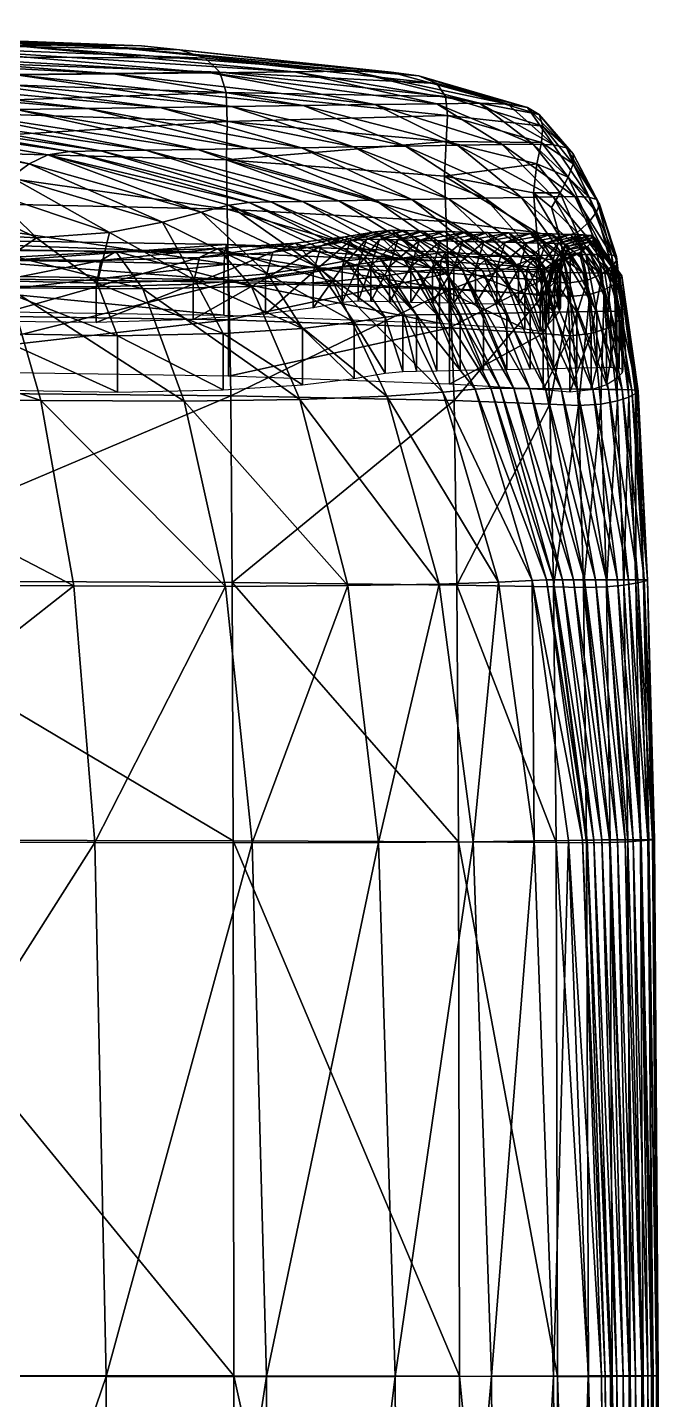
# Model space of a CAD drawing. Header units: centimetres. Extents: x -956 to 956, y -466 to 466.
# Drawn here: x 940.82 to 956, y 428.98 to 461.91 of the extents above; entities that cross this region are included whole.
import ezdxf

# ---------------------------------------------------------------- set-up
doc = ezdxf.new("R2010")
doc.units = ezdxf.units.CM
doc.layers.add('fabric', color=7, linetype='Continuous', true_color=0x3d8706)

msp = doc.modelspace()

# ---------------------------------------------------------------- meshes
at = {"layer": 'fabric', "color": 34, "true_color": 0xb1581a}
mesh = msp.add_polyface(dxfattribs=at)
corners = [(942.278, 459.967, -39.762), (935.897, 460.724, -39.696), (933.567, 460.699, -5.201), (925.374, 461.344, -39.603), (938.227, 460.749, -74.19), (936.803, 458.635, 114.461), (937.584, 457.938, 116.78), (939.556, 457.592, 116.233), (936.248, 459.147, 110.518), (939.939, 457.938, 114.79), (928.52, 459.8, 109.531), (929.735, 459.175, 114.128), (930.906, 458.34, 117.34), (935.852, 459.542, 103.645), (940.431, 458.316, 111.316), (935.812, 459.796, 93.439), (940.867, 458.636, 104.2), (927.239, 460.536, 93.013), (927.577, 460.255, 102.78), (935.206, 459.024, -359.113), (935.21, 459.99, -358.773), (945.619, 459.654, -358.71), (935.146, 460.714, -357.721), (945.591, 460.346, -357.676), (934.937, 461.232, -355.321), (945.443, 460.841, -355.293), (934.507, 461.578, -350.935), (945.098, 461.172, -350.921), (933.78, 461.785, -343.929), (944.481, 461.371, -343.923), (932.72, 461.886, -333.734), (943.561, 461.467, -333.734), (938.657, 456.988, 118.779), (931.716, 457.257, 119.936), (932.188, 456.014, 121.651), (939.571, 455.844, 120.159), (935.22, 455.945, -359.468), (935.201, 456.868, -358.841), (945.605, 456.704, -358.738), (935.186, 456.655, -358.238), (945.557, 456.492, -358.136), (939.888, 456.563, 120.234), (939.634, 456.351, 119.686), (932.217, 456.462, 121.25), (932.377, 456.674, 121.832), (940.372, 455.663, 121.009), (932.697, 455.764, 122.664), (939.55, 455.713, 119.503), (932.163, 455.824, 121.056), (935.181, 456.018, -358.036), (945.542, 455.854, -357.935), (927.838, 460.637, 79.369), (936.324, 459.888, 79.497), (937.347, 459.902, 59.02), (941.846, 458.936, 79.456), (931.236, 460.674, 29.293), (938.835, 459.921, 29.205), (940.556, 459.944, -5.278), (929.222, 460.652, 59.06), (942.306, 461.491, -319.79), (931.289, 461.911, -319.783), (929.197, 461.894, -287.805), (940.464, 461.475, -287.819), (926.15, 461.87, -223.525), (937.782, 461.451, -223.551), (940.557, 460.774, -108.684), (931.578, 461.398, -108.623), (928.476, 461.371, -74.113), (942.887, 460.799, -154.656), (934.68, 461.424, -154.61)]
mesh.append_faces([[corners[k] for k in face] for face in [(0, 1, 2), (3, 1, 4), (5, 6, 7), (8, 5, 9), (5, 8, 10), (6, 5, 11), (11, 12, 6), (13, 8, 14), (15, 13, 16), (13, 15, 17), (8, 13, 18), (19, 20, 21), (20, 22, 23), (22, 24, 25), (24, 26, 27), (26, 28, 29), (28, 30, 31), (7, 6, 32), (33, 32, 6), (6, 12, 33), (32, 33, 34), (34, 35, 32), (36, 37, 38), (37, 39, 40), (41, 42, 43), (43, 44, 41), (45, 41, 44), (44, 46, 45), (42, 47, 48), (48, 43, 42), (39, 49, 50), (51, 52, 53), (17, 15, 52), (54, 52, 15), (55, 56, 57), (57, 2, 55), (56, 55, 58), (58, 53, 56), (59, 60, 61), (61, 62, 59), (31, 30, 60), (63, 64, 62), (65, 66, 67), (67, 4, 65), (66, 65, 68), (68, 69, 66)]], dxfattribs={"vtx2": -1, "color": 34})
mesh = msp.add_polyface(dxfattribs=at)
corners = [(933.567, 460.699, -5.201), (940.556, 459.944, -5.278), (942.278, 459.967, -39.762), (935.897, 460.724, -39.696), (943.999, 459.99, -74.245), (938.227, 460.749, -74.19), (939.556, 457.592, 116.233), (939.939, 457.938, 114.79), (936.803, 458.635, 114.461), (940.431, 458.316, 111.316), (936.248, 459.147, 110.518), (940.867, 458.636, 104.2), (935.852, 459.542, 103.645), (941.316, 458.856, 93.545), (935.812, 459.796, 93.439), (945.619, 459.654, -358.71), (945.603, 458.733, -359.034), (935.206, 459.024, -359.113), (945.591, 460.346, -357.676), (935.21, 459.99, -358.773), (945.443, 460.841, -355.293), (935.146, 460.714, -357.721), (945.098, 461.172, -350.921), (934.937, 461.232, -355.321), (944.481, 461.371, -343.923), (934.507, 461.578, -350.935), (943.561, 461.467, -333.734), (933.78, 461.785, -343.929), (942.798, 456.988, 115.448), (941.042, 456.86, 117.127), (942.5, 455.771, 118.112), (944.068, 457.238, 111.873), (935.21, 457.782, -359.378), (945.619, 457.551, -359.286), (945.643, 456.23, -359.448), (935.216, 456.411, -359.548), (938.657, 456.988, 118.779), (939.571, 455.844, 120.159), (935.218, 455.055, -359.604), (945.557, 456.492, -358.136), (945.605, 456.704, -358.738), (935.201, 456.868, -358.841), (939.888, 456.563, 120.234), (940.372, 455.663, 121.009), (943.593, 455.635, 118.77), (942.945, 456.533, 118.084), (939.634, 456.351, 119.686), (942.589, 456.321, 117.595), (939.55, 455.713, 119.503), (942.471, 455.684, 117.432), (945.542, 455.854, -357.935), (935.186, 456.655, -358.238), (945.542, 455.005, -357.935), (935.181, 456.018, -358.036), (945.721, 460.012, -108.728), (940.557, 460.774, -108.684), (936.324, 459.888, 79.497), (941.846, 458.936, 79.456), (942.587, 458.947, 58.98), (937.347, 459.902, 59.02), (944.911, 458.984, -5.309), (938.835, 459.921, 29.205), (943.664, 458.964, 29.17), (931.289, 461.911, -319.783), (942.306, 461.491, -319.79), (945.218, 460.824, -223.581), (937.782, 461.451, -223.551), (934.68, 461.424, -154.61), (942.887, 460.799, -154.656), (947.232, 460.846, -287.836), (940.464, 461.475, -287.819)]
mesh.append_faces([[corners[k] for k in face] for face in [(0, 1, 2), (3, 2, 4), (4, 5, 3), (6, 7, 8), (7, 9, 10), (9, 11, 12), (11, 13, 14), (15, 16, 17), (18, 15, 19), (20, 18, 21), (22, 20, 23), (24, 22, 25), (26, 24, 27), (28, 29, 30), (9, 7, 28), (29, 28, 7), (7, 6, 29), (11, 9, 31), (32, 33, 34), (34, 35, 32), (33, 32, 17), (17, 16, 33), (36, 29, 6), (29, 36, 37), (37, 30, 29), (38, 35, 34), (39, 40, 41), (42, 43, 44), (44, 45, 42), (46, 42, 45), (45, 47, 46), (48, 46, 47), (47, 49, 48), (50, 39, 51), (52, 50, 53), (54, 55, 5), (56, 57, 58), (58, 59, 56), (14, 13, 57), (60, 1, 61), (62, 61, 59), (59, 58, 62), (63, 64, 26), (65, 66, 67), (67, 68, 65), (69, 70, 66)]], dxfattribs={"vtx2": -1, "color": 34})
mesh = msp.add_polyface(dxfattribs=at)
corners = [(946.158, 459.004, -39.788), (942.278, 459.967, -39.762), (940.556, 459.944, -5.278), (944.911, 458.984, -5.309), (947.404, 459.024, -74.267), (943.999, 459.99, -74.245), (944.481, 461.371, -343.923), (943.561, 461.467, -333.734), (949.552, 460.839, -333.734), (942.5, 455.771, 118.112), (944.839, 455.844, 116.066), (942.798, 456.988, 115.448), (944.068, 457.238, 111.873), (946.59, 455.999, 112.2), (940.431, 458.316, 111.316), (944.991, 457.474, 104.532), (947.751, 456.17, 104.696), (945.655, 457.649, 93.661), (941.316, 458.856, 93.545), (940.867, 458.636, 104.2), (945.605, 456.704, -358.738), (945.662, 455.797, -359.363), (935.22, 455.945, -359.468), (944.951, 456.39, 115.576), (945.406, 456.602, 115.973), (947.248, 456.732, 112.085), (946.714, 456.52, 111.796), (942.589, 456.321, 117.595), (942.945, 456.533, 118.084), (946.199, 455.697, 116.527), (943.593, 455.635, 118.77), (944.8, 455.752, 115.444), (942.471, 455.684, 117.432), (946.537, 455.882, 111.7), (949.163, 460.058, -223.602), (945.218, 460.824, -223.581), (942.887, 460.799, -154.656), (947.442, 460.035, -154.688), (938.227, 460.749, -74.19), (945.721, 460.012, -108.728), (948.651, 459.043, -108.746), (940.557, 460.774, -108.684), (938.835, 459.921, 29.205), (943.664, 458.964, 29.17), (948.616, 460.861, -319.797), (942.306, 461.491, -319.79), (940.464, 461.475, -287.819), (947.232, 460.846, -287.836), (937.782, 461.451, -223.551), (941.846, 458.936, 79.456), (946.145, 457.712, 79.497), (946.666, 457.722, 59.02), (942.587, 458.947, 58.98), (947.424, 457.735, 29.205), (948.301, 457.751, -5.278)]
mesh.append_faces([[corners[k] for k in face] for face in [(0, 1, 2), (2, 3, 0), (1, 0, 4), (4, 5, 1), (6, 7, 8), (9, 10, 11), (12, 11, 10), (10, 13, 12), (11, 12, 14), (15, 12, 13), (13, 16, 15), (17, 15, 16), (15, 17, 18), (18, 19, 15), (12, 15, 19), (20, 21, 22), (23, 24, 25), (25, 26, 23), (24, 23, 27), (27, 28, 24), (29, 24, 28), (28, 30, 29), (23, 31, 32), (32, 27, 23), (31, 23, 26), (26, 33, 31), (34, 35, 36), (36, 37, 34), (38, 5, 39), (40, 39, 5), (41, 39, 37), (37, 36, 41), (42, 43, 3), (44, 45, 46), (46, 47, 44), (8, 7, 45), (48, 35, 47), (49, 50, 51), (51, 52, 49), (50, 49, 18), (18, 17, 50), (43, 53, 54), (54, 3, 43), (53, 43, 52), (52, 51, 53)]], dxfattribs={"vtx2": -1, "color": 34})
mesh = msp.add_polyface(dxfattribs=at)
corners = [(945.619, 459.654, -358.71), (945.591, 460.346, -357.676), (950.91, 459.8, -357.621), (945.603, 458.733, -359.034), (950.875, 459.175, -358.629), (945.443, 460.841, -355.293), (945.098, 461.172, -350.921), (950.651, 460.564, -350.905), (950.857, 460.255, -355.26), (949.552, 460.839, -333.734), (950.223, 460.749, -343.917), (944.481, 461.371, -343.923), (947.751, 456.17, 104.696), (948.474, 456.307, 93.75), (945.655, 457.649, 93.661), (950.934, 456.014, -359.301), (945.643, 456.23, -359.448), (945.619, 457.551, -359.286), (950.875, 457.257, -359.155), (948.67, 454.836, 104.751), (946.59, 455.999, 112.2), (949.413, 454.96, 93.78), (945.651, 454.891, -359.502), (945.605, 456.704, -358.738), (945.557, 456.492, -358.136), (950.75, 456.302, -357.998), (945.662, 455.797, -359.363), (950.852, 456.514, -358.593), (947.872, 456.672, 104.424), (948.449, 456.884, 104.606), (949.169, 457.005, 93.697), (948.573, 456.793, 93.595), (946.714, 456.52, 111.796), (947.248, 456.732, 112.085), (949.42, 455.952, 104.858), (948.153, 455.815, 112.487), (945.406, 456.602, 115.973), (946.199, 455.697, 116.527), (946.537, 455.032, 111.7), (946.537, 455.882, 111.7), (947.68, 456.034, 104.363), (948.375, 456.155, 93.561), (947.68, 455.184, 104.363), (948.375, 455.306, 93.561), (945.542, 455.854, -357.935), (950.716, 455.664, -357.799), (945.218, 460.824, -223.581), (949.163, 460.058, -223.602), (950.652, 460.077, -287.847), (947.232, 460.846, -287.836), (943.999, 459.99, -74.245), (947.404, 459.024, -74.267), (948.651, 459.043, -108.746), (945.721, 460.012, -108.728), (949.898, 459.063, -154.701), (947.442, 460.035, -154.688), (942.306, 461.491, -319.79), (948.616, 460.861, -319.797), (946.145, 457.712, 79.497), (948.91, 456.356, 79.56), (949.29, 456.363, 59.078), (946.666, 457.722, 59.02), (949.842, 456.374, 29.258), (947.424, 457.735, 29.205), (946.158, 459.004, -39.788), (949.178, 457.766, -39.762), (950.055, 457.782, -74.245), (944.911, 458.984, -5.309), (948.301, 457.751, -5.278), (948.764, 456.192, 79.423)]
mesh.append_faces([[corners[k] for k in face] for face in [(0, 1, 2), (3, 0, 4), (5, 6, 7), (1, 5, 8), (9, 10, 11), (6, 11, 10), (12, 13, 14), (15, 16, 17), (18, 17, 3), (19, 12, 20), (21, 13, 12), (22, 16, 15), (23, 24, 25), (26, 23, 27), (28, 29, 30), (30, 31, 28), (29, 28, 32), (32, 33, 29), (34, 29, 33), (33, 35, 34), (36, 37, 35), (35, 33, 36), (38, 39, 40), (28, 40, 39), (39, 32, 28), (40, 28, 31), (31, 41, 40), (42, 40, 41), (41, 43, 42), (24, 44, 45), (46, 47, 48), (48, 49, 46), (50, 51, 52), (53, 52, 54), (54, 55, 53), (56, 57, 9), (58, 59, 60), (60, 61, 58), (59, 58, 14), (14, 13, 59), (62, 63, 61), (64, 65, 66), (66, 51, 64), (65, 64, 67), (67, 68, 65), (43, 41, 69)]], dxfattribs={"vtx2": -1, "color": 34})
mesh = msp.add_polyface(dxfattribs=at)
corners = [(950.91, 459.8, -357.621), (950.875, 459.175, -358.629), (945.619, 459.654, -358.71), (950.837, 458.34, -358.926), (945.603, 458.733, -359.034), (950.651, 460.564, -350.905), (950.857, 460.255, -355.26), (945.443, 460.841, -355.293), (945.591, 460.346, -357.676), (950.223, 460.749, -343.917), (952.83, 459.989, -343.912), (949.552, 460.839, -333.734), (952.358, 460.071, -333.734), (945.098, 461.172, -350.921), (948.651, 459.043, -108.746), (950.932, 457.798, -108.728), (951.809, 457.813, -154.688), (949.898, 459.063, -154.701), (947.404, 459.024, -74.267), (950.055, 457.782, -74.245), (952.399, 456.423, -108.702), (951.76, 456.411, -74.212), (945.619, 457.551, -359.286), (950.875, 457.257, -359.155), (950.934, 456.014, -359.301), (951.674, 460.091, -319.802), (948.616, 460.861, -319.797), (947.232, 460.846, -287.836), (950.652, 460.077, -287.847), (951.145, 459.083, -223.611), (949.163, 460.058, -223.602), (947.442, 460.035, -154.688), (952.222, 459.1, -287.852), (947.424, 457.735, 29.205), (949.842, 456.374, 29.258), (950.481, 456.386, -5.232), (948.301, 457.751, -5.278), (946.666, 457.722, 59.02), (949.29, 456.363, 59.078), (949.178, 457.766, -39.762), (951.121, 456.398, -39.722), (952.686, 457.829, -223.602), (950.85, 456.09, 59.134), (949.873, 457.035, 59.04), (949.567, 457.042, 79.52), (948.965, 456.83, 79.447), (949.271, 456.823, 58.972), (948.573, 456.793, 93.595), (949.169, 457.005, 93.697), (950.564, 456.096, 79.62), (949.717, 456.813, 29.16), (950.319, 457.025, 29.223), (950.835, 457.013, -5.264), (950.232, 456.801, -5.319), (950.748, 456.789, -39.798), (951.351, 457.001, -39.75), (951.866, 456.99, -74.237), (951.264, 456.777, -74.277)]
mesh.append_faces([[corners[k] for k in face] for face in [(0, 1, 2), (1, 3, 4), (5, 6, 7), (6, 0, 8), (5, 9, 10), (9, 11, 12), (9, 5, 13), (14, 15, 16), (16, 17, 14), (15, 14, 18), (18, 19, 15), (20, 15, 19), (19, 21, 20), (22, 23, 24), (4, 3, 23), (25, 26, 27), (27, 28, 25), (26, 25, 12), (12, 11, 26), (29, 30, 31), (31, 17, 29), (30, 29, 32), (32, 28, 30), (33, 34, 35), (35, 36, 33), (37, 38, 34), (39, 40, 21), (21, 19, 39), (40, 39, 36), (36, 35, 40), (41, 29, 17), (17, 16, 41), (42, 43, 44), (45, 44, 43), (43, 46, 45), (44, 45, 47), (47, 48, 44), (49, 44, 48), (50, 51, 52), (52, 53, 50), (51, 50, 46), (46, 43, 51), (54, 55, 56), (56, 57, 54), (55, 54, 53), (53, 52, 55)]], dxfattribs={"vtx2": -1, "color": 34})
mesh = msp.add_polyface(dxfattribs=at)
corners = [(953.049, 458.635, -358.556), (952.974, 457.938, -358.816), (950.837, 458.34, -358.926), (950.875, 459.175, -358.629), (953.161, 459.147, -357.579), (950.91, 459.8, -357.621), (953.806, 458.316, -357.56), (953.608, 457.938, -358.521), (953.405, 457.592, -358.721), (953.198, 459.542, -355.237), (950.857, 460.255, -355.26), (953.105, 459.822, -350.893), (950.651, 460.564, -350.905), (953.92, 458.878, -350.889), (953.922, 458.636, -355.227), (952.83, 459.989, -343.912), (952.358, 460.071, -333.734), (953.449, 459.094, -333.734), (953.766, 459.023, -343.91), (950.223, 460.749, -343.917), (954.494, 457.782, -343.912), (954.555, 457.667, -350.893), (954.298, 457.838, -333.734), (954.017, 456.988, -358.556), (954.303, 457.238, -357.579), (954.487, 457.474, -355.237), (953.049, 456.988, -359.007), (950.875, 457.257, -359.155), (953.608, 456.86, -358.816), (952.963, 459.111, -319.804), (951.674, 460.091, -319.802), (950.652, 460.077, -287.847), (952.222, 459.1, -287.852), (953.965, 457.852, -319.802), (953.444, 457.843, -287.847), (951.145, 459.083, -223.611), (952.686, 457.829, -223.602)]
mesh.append_faces([[corners[k] for k in face] for face in [(0, 1, 2), (2, 3, 0), (4, 0, 3), (3, 5, 4), (0, 4, 6), (6, 7, 0), (1, 0, 7), (7, 8, 1), (9, 4, 5), (5, 10, 9), (11, 9, 10), (10, 12, 11), (9, 11, 13), (13, 14, 9), (4, 9, 14), (14, 6, 4), (15, 16, 17), (17, 18, 15), (11, 15, 18), (18, 13, 11), (15, 11, 12), (16, 15, 19), (20, 21, 13), (13, 18, 20), (22, 20, 18), (18, 17, 22), (8, 7, 23), (24, 23, 7), (7, 6, 24), (25, 24, 6), (6, 14, 25), (21, 25, 14), (14, 13, 21), (26, 27, 2), (2, 1, 26), (1, 8, 28), (29, 30, 31), (31, 32, 29), (30, 29, 17), (17, 16, 30), (33, 29, 32), (32, 34, 33), (29, 33, 22), (22, 17, 29), (35, 36, 34), (34, 32, 35)]], dxfattribs={"vtx2": -1, "color": 34})
mesh = msp.add_polyface(dxfattribs=at)
corners = [(950.932, 457.798, -108.728), (952.399, 456.423, -108.702), (953.038, 456.435, -154.669), (951.809, 457.813, -154.688), (954.494, 457.782, -343.912), (954.298, 457.838, -333.734), (954.844, 456.454, -333.734), (954.962, 456.411, -343.915), (954.555, 457.667, -350.893), (954.963, 456.32, -350.9), (954.017, 456.988, -358.556), (953.608, 456.86, -358.816), (953.405, 457.592, -358.721), (954.303, 457.238, -357.579), (954.62, 455.999, -357.606), (954.487, 457.474, -355.237), (954.85, 456.17, -355.251), (950.875, 457.257, -359.155), (953.049, 456.988, -359.007), (953.162, 455.844, -359.124), (952.974, 457.938, -358.816), (953.794, 456.579, -350.788), (954.396, 456.791, -350.839), (954.267, 456.654, -355.047), (953.82, 456.663, -343.903), (954.424, 456.875, -343.91), (953.745, 456.706, -333.742), (954.349, 456.919, -333.739), (955.092, 455.951, -343.917), (953.675, 456.032, -154.652), (952.898, 456.966, -154.686), (952.382, 456.978, -108.723), (951.779, 456.765, -108.757), (952.295, 456.754, -154.713), (951.264, 456.777, -74.277), (951.866, 456.99, -74.237), (953.193, 456.042, -108.678), (954.61, 456.465, -319.799), (953.965, 457.852, -319.802), (953.444, 457.843, -287.847), (954.23, 456.458, -287.84), (953.677, 456.447, -223.589), (952.686, 457.829, -223.602), (952.711, 456.052, -74.182), (951.351, 457.001, -39.75), (954.166, 456.937, -319.808), (953.562, 456.725, -319.816), (953.256, 456.732, -287.864), (953.86, 456.944, -287.851), (954.859, 456.007, -319.798), (955.027, 455.991, -333.735), (953.414, 456.954, -223.603), (952.81, 456.742, -223.622), (954.156, 456.022, -223.579), (954.573, 456.013, -287.835)]
mesh.append_faces([[corners[k] for k in face] for face in [(0, 1, 2), (2, 3, 0), (4, 5, 6), (6, 7, 4), (8, 4, 7), (7, 9, 8), (10, 11, 12), (10, 13, 14), (15, 8, 9), (9, 16, 15), (13, 15, 16), (17, 18, 19), (11, 18, 20), (21, 22, 23), (24, 25, 22), (22, 21, 24), (25, 24, 26), (26, 27, 25), (28, 25, 27), (29, 30, 31), (32, 31, 30), (30, 33, 32), (31, 32, 34), (34, 35, 31), (36, 31, 35), (37, 38, 39), (39, 40, 37), (38, 37, 6), (6, 5, 38), (41, 42, 3), (3, 2, 41), (42, 41, 40), (40, 39, 42), (43, 35, 44), (45, 46, 47), (47, 48, 45), (49, 45, 48), (50, 27, 45), (46, 45, 27), (27, 26, 46), (51, 52, 33), (33, 30, 51), (53, 51, 30), (54, 48, 51), (52, 51, 48), (48, 47, 52)]], dxfattribs={"vtx2": -1, "color": 34})
mesh = msp.add_polyface(dxfattribs=at)
corners = [(951.768, 455.043, -39.709), (951.121, 456.398, -39.722), (950.481, 456.386, -5.232), (950.75, 456.302, -357.998), (950.852, 456.514, -358.593), (945.605, 456.704, -358.738), (950.973, 455.624, -359.209), (945.662, 455.797, -359.363), (952.825, 456.166, -357.855), (948.449, 456.884, 104.606), (949.42, 455.952, 104.858), (950.168, 456.062, 93.837), (949.169, 457.005, 93.697), (950.547, 456.152, -39.814), (950.547, 455.302, -39.814), (950.031, 455.313, -5.337), (950.031, 456.163, -5.337), (950.748, 456.789, -39.798), (950.232, 456.801, -5.319), (951.264, 456.777, -74.277), (951.063, 456.14, -74.291), (951.063, 455.29, -74.291), (950.716, 455.664, -357.799), (952.764, 455.529, -357.663), (945.557, 456.492, -358.136), (950.164, 455.012, 59.098), (949.29, 456.363, 59.078), (948.91, 456.356, 79.56), (949.832, 455.005, 79.581), (948.474, 456.307, 93.75), (951.208, 455.032, -5.217), (949.842, 456.374, 29.258), (950.648, 455.021, 29.276), (949.567, 457.042, 79.52), (950.564, 456.096, 79.62), (950.85, 456.09, 59.134), (950.319, 457.025, 29.223), (951.267, 456.081, 29.308), (951.748, 456.072, -5.189), (950.835, 457.013, -5.264), (949.873, 457.035, 59.04), (952.23, 456.062, -39.685), (951.351, 457.001, -39.75), (951.578, 456.128, -108.768), (951.578, 455.278, -108.767), (951.779, 456.765, -108.757), (948.764, 456.192, 79.423), (948.965, 456.83, 79.447), (949.271, 456.823, 58.972), (949.07, 456.185, 58.949), (948.764, 455.342, 79.423), (949.07, 455.335, 58.949), (948.375, 455.306, 93.561), (948.375, 456.155, 93.561), (948.573, 456.793, 93.595), (949.516, 456.175, 29.14), (949.717, 456.813, 29.16), (949.516, 455.325, 29.14)]
mesh.append_faces([[corners[k] for k in face] for face in [(0, 1, 2), (3, 4, 5), (4, 6, 7), (4, 3, 8), (9, 10, 11), (11, 12, 9), (13, 14, 15), (15, 16, 13), (17, 13, 16), (16, 18, 17), (13, 17, 19), (19, 20, 13), (14, 13, 20), (20, 21, 14), (3, 22, 23), (22, 3, 24), (25, 26, 27), (28, 27, 29), (30, 2, 31), (32, 31, 26), (33, 34, 35), (12, 11, 34), (36, 37, 38), (38, 39, 36), (37, 36, 40), (40, 35, 37), (41, 42, 39), (43, 44, 21), (21, 20, 43), (45, 43, 20), (20, 19, 45), (46, 47, 48), (48, 49, 46), (50, 46, 49), (49, 51, 50), (46, 50, 52), (47, 46, 53), (53, 54, 47), (55, 56, 18), (18, 16, 55), (57, 55, 16), (16, 15, 57), (55, 57, 51), (51, 49, 55), (56, 55, 49), (49, 48, 56)]], dxfattribs={"vtx2": -1, "color": 34})
mesh = msp.add_polyface(dxfattribs=at)
corners = [(953.049, 456.988, -359.007), (953.608, 456.86, -358.816), (953.787, 455.771, -358.9), (953.162, 455.844, -359.124), (950.934, 456.014, -359.301), (950.875, 457.257, -359.155), (952.328, 455.055, -74.201), (951.76, 456.411, -74.212), (951.121, 456.398, -39.722), (953.007, 456.379, -358.431), (953.217, 455.502, -359.025), (950.973, 455.624, -359.209), (950.852, 456.514, -358.593), (952.825, 456.166, -357.855), (953.232, 456.112, -357.731), (953.523, 456.325, -358.257), (953.849, 455.453, -358.799), (953.422, 456.168, -357.647), (952.382, 456.978, -108.723), (953.193, 456.042, -108.678), (953.675, 456.032, -154.652), (951.866, 456.99, -74.237), (952.711, 456.052, -74.182), (953.594, 455.091, -350.77), (953.594, 455.941, -350.77), (953.475, 455.804, -354.828), (953.526, 456.291, -356.924), (953.343, 455.653, -356.823), (953.279, 455.53, -357.504), (953.135, 455.475, -357.555), (952.764, 455.529, -357.663), (950.75, 456.302, -357.998), (953.038, 456.435, -154.669), (953.448, 455.077, -154.662), (954.008, 455.088, -223.585), (952.888, 455.066, -108.693), (952.399, 456.423, -108.702), (951.351, 457.001, -39.75), (952.23, 456.062, -39.685), (950.835, 457.013, -5.264), (951.748, 456.072, -5.189), (953.055, 455.244, -287.868), (953.055, 456.094, -287.868), (953.361, 456.087, -319.819), (953.562, 456.725, -319.816), (953.256, 456.732, -287.864), (953.745, 456.706, -333.742), (953.544, 456.069, -333.743), (953.361, 455.237, -319.819), (952.609, 456.104, -223.629), (952.609, 455.254, -223.628), (952.094, 455.266, -154.721), (952.094, 456.116, -154.721), (952.81, 456.742, -223.622), (952.295, 456.754, -154.713), (951.578, 456.128, -108.768), (951.779, 456.765, -108.757), (951.578, 455.278, -108.767)]
mesh.append_faces([[corners[k] for k in face] for face in [(0, 1, 2), (2, 3, 0), (3, 4, 5), (6, 7, 8), (9, 10, 11), (11, 12, 9), (13, 9, 12), (9, 13, 14), (14, 15, 9), (10, 9, 15), (15, 16, 10), (15, 14, 17), (18, 19, 20), (21, 22, 19), (23, 24, 25), (26, 27, 25), (17, 28, 27), (27, 26, 17), (28, 17, 14), (14, 29, 28), (13, 30, 29), (29, 14, 13), (30, 13, 31), (32, 33, 34), (35, 36, 7), (33, 32, 36), (37, 38, 22), (39, 40, 38), (41, 42, 43), (44, 43, 42), (42, 45, 44), (43, 44, 46), (46, 47, 43), (48, 43, 47), (49, 50, 51), (51, 52, 49), (53, 49, 52), (52, 54, 53), (49, 53, 45), (45, 42, 49), (50, 49, 42), (55, 56, 54), (54, 52, 55), (57, 55, 52), (52, 51, 57)]], dxfattribs={"vtx2": -1, "color": 34})
mesh = msp.add_polyface(dxfattribs=at)
corners = [(954.62, 455.999, -357.606), (954.269, 455.844, -358.608), (954.017, 456.988, -358.556), (953.608, 456.86, -358.816), (953.787, 455.771, -358.9), (954.85, 456.17, -355.251), (954.303, 457.238, -357.579), (955.118, 455.055, -343.916), (954.962, 456.411, -343.915), (954.844, 456.454, -333.734), (955.026, 455.094, -333.734), (955.099, 454.973, -350.903), (954.963, 456.32, -350.9), (954.971, 454.836, -355.255), (954.725, 454.687, -357.616), (953.853, 456.38, -358.077), (954.324, 455.503, -358.519), (953.849, 455.453, -358.799), (953.523, 456.325, -358.257), (953.422, 456.168, -357.647), (953.526, 456.291, -356.924), (954.075, 456.503, -357.228), (954.668, 455.614, -357.541), (954.267, 456.654, -355.047), (954.912, 455.751, -355.217), (953.673, 456.441, -354.883), (953.794, 456.579, -350.788), (954.396, 456.791, -350.839), (955.053, 455.875, -350.894), (954.424, 456.875, -343.91), (955.092, 455.951, -343.917), (954.349, 456.919, -333.739), (955.027, 455.991, -333.735), (953.544, 455.219, -333.742), (953.544, 456.069, -333.743), (953.619, 456.025, -343.901), (953.82, 456.663, -343.903), (953.745, 456.706, -333.742), (953.594, 455.941, -350.77), (953.619, 455.175, -343.901), (953.475, 455.804, -354.828), (954.825, 455.104, -319.798), (954.61, 456.465, -319.799), (954.23, 456.458, -287.84), (954.492, 455.097, -287.838), (954.008, 455.088, -223.585), (953.677, 456.447, -223.589), (953.038, 456.435, -154.669), (953.86, 456.944, -287.851), (954.573, 456.013, -287.835), (954.859, 456.007, -319.798), (954.166, 456.937, -319.808), (952.898, 456.966, -154.686), (953.675, 456.032, -154.652), (954.156, 456.022, -223.579), (953.414, 456.954, -223.603)]
mesh.append_faces([[corners[k] for k in face] for face in [(0, 1, 2), (3, 2, 1), (1, 4, 3), (5, 0, 6), (7, 8, 9), (9, 10, 7), (11, 12, 8), (13, 5, 12), (14, 0, 5), (15, 16, 17), (17, 18, 15), (19, 15, 18), (15, 19, 20), (20, 21, 15), (16, 15, 21), (21, 22, 16), (23, 24, 22), (22, 21, 23), (25, 23, 21), (21, 20, 25), (23, 25, 26), (24, 23, 27), (27, 28, 24), (29, 30, 28), (28, 27, 29), (31, 32, 30), (33, 34, 35), (36, 35, 34), (34, 37, 36), (35, 36, 26), (26, 38, 35), (39, 35, 38), (25, 40, 38), (38, 26, 25), (40, 25, 20), (41, 42, 43), (43, 44, 41), (42, 41, 10), (10, 9, 42), (45, 46, 47), (46, 45, 44), (44, 43, 46), (48, 49, 50), (51, 50, 32), (52, 53, 54), (55, 54, 49)]], dxfattribs={"vtx2": -1, "color": 34})
mesh = msp.add_polyface(dxfattribs=at)
corners = [(917.58, 442.422, -359.907), (935.246, 442.415, -359.869), (935.249, 429.555, -359.898), (917.58, 429.557, -359.936), (894.046, 442.422, -359.907), (894.046, 448.657, -359.855), (917.58, 448.657, -359.855), (935.241, 448.64, -359.818), (898.875, 429.555, 126.028), (917.558, 429.55, 125.978), (917.461, 442.395, 125.658), (934.123, 442.371, 125.005), (934.313, 429.544, 125.303), (933.773, 448.549, 124.457), (917.282, 448.607, 125.07), (898.851, 442.415, 125.694), (941.935, 448.51, 122.645), (942.441, 442.354, 123.143), (935.216, 456.411, -359.548), (935.218, 455.055, -359.604), (917.58, 455.109, -359.639), (917.58, 453.761, -359.639), (935.218, 453.706, -359.604), (894.046, 453.761, -359.639), (916.552, 453.543, 122.673), (916.552, 454.891, 122.673), (898.624, 455.055, 122.578), (932.345, 453.352, 122.223), (932.345, 454.7, 122.223), (916.487, 456.23, 122.037), (939.875, 454.564, 120.619), (939.571, 455.844, 120.159), (932.188, 456.014, 121.651), (939.875, 453.216, 120.619), (917.58, 453.21, -359.774), (917.579, 455.994, -359.502), (935.22, 455.945, -359.468), (935.232, 453.176, -359.738), (941.15, 452.962, 121.874), (940.372, 455.663, 121.009), (932.697, 455.764, 122.664), (933.23, 453.035, 123.608), (917.005, 453.146, 124.157), (916.73, 455.923, 123.153), (898.662, 456.063, 123.082), (898.737, 453.243, 124.125), (917.572, 456.072, -358.07), (917.572, 455.222, -358.07), (935.181, 455.168, -358.036), (916.437, 455.998, 121.491), (916.437, 455.148, 121.491), (898.542, 455.302, 121.397), (932.163, 455.824, 121.056), (932.163, 454.974, 121.056), (939.55, 455.713, 119.503), (939.55, 454.864, 119.503)]
mesh.append_faces([[corners[k] for k in face] for face in [(0, 1, 2), (2, 3, 0), (4, 0, 3), (5, 6, 0), (1, 0, 6), (6, 7, 1), (8, 9, 10), (11, 10, 9), (9, 12, 11), (10, 11, 13), (13, 14, 10), (15, 10, 14), (16, 13, 11), (17, 11, 12), (18, 19, 20), (21, 20, 19), (19, 22, 21), (20, 21, 23), (24, 25, 26), (25, 24, 27), (27, 28, 25), (29, 25, 28), (30, 31, 32), (32, 28, 30), (33, 30, 28), (28, 27, 33), (34, 6, 5), (34, 35, 36), (36, 37, 34), (6, 34, 37), (37, 7, 6), (38, 39, 40), (40, 41, 38), (41, 13, 16), (42, 14, 13), (13, 41, 42), (43, 42, 41), (41, 40, 43), (42, 43, 44), (14, 42, 45), (46, 47, 48), (49, 50, 51), (52, 53, 50), (54, 55, 53), (53, 52, 54)]], dxfattribs={"vtx2": -1, "color": 34})
mesh = msp.add_polyface(dxfattribs=at)
corners = [(950.481, 456.386, -5.232), (951.208, 455.032, -5.217), (951.768, 455.043, -39.709), (951.768, 453.695, -39.709), (951.208, 453.684, -5.217), (952.328, 453.706, -74.201), (952.328, 455.055, -74.201), (951.121, 456.398, -39.722), (946.59, 455.999, 112.2), (947.43, 454.687, 112.31), (948.67, 454.836, 104.751), (948.67, 453.488, 104.751), (949.413, 453.612, 93.78), (949.413, 454.96, 93.78), (947.751, 456.17, 104.696), (950.953, 453.352, -359.349), (950.953, 454.7, -359.349), (953.2, 454.564, -359.163), (953.162, 455.844, -359.124), (950.934, 456.014, -359.301), (945.651, 454.891, -359.502), (945.651, 453.543, -359.502), (945.708, 453.074, -359.631), (945.662, 455.797, -359.363), (950.973, 455.624, -359.209), (951.064, 452.955, -359.469), (953.217, 455.502, -359.025), (951.574, 453.233, 93.986), (950.168, 456.062, 93.837), (949.42, 455.952, 104.858), (950.795, 453.157, 105.129), (948.153, 455.815, 112.487), (949.448, 453.062, 112.922), (946.199, 455.697, 116.527), (952.764, 455.529, -357.663), (952.764, 454.679, -357.663), (953.135, 454.625, -357.555), (950.716, 455.664, -357.799), (950.716, 454.814, -357.799), (945.542, 455.854, -357.935), (951.76, 456.411, -74.212), (952.888, 455.066, -108.693), (952.888, 453.717, -108.693), (950.164, 453.663, 59.098), (950.164, 455.012, 59.098), (949.832, 455.005, 79.581), (948.91, 456.356, 79.56), (948.474, 456.307, 93.75), (949.832, 453.657, 79.581), (950.648, 455.021, 29.276), (949.842, 456.374, 29.258), (949.29, 456.363, 59.078), (950.648, 453.673, 29.276), (950.564, 456.096, 79.62), (951.949, 453.257, 79.725), (952.174, 453.254, 59.233), (950.85, 456.09, 59.134), (951.267, 456.081, 29.308), (952.502, 453.25, 29.397), (952.88, 453.246, -5.111), (951.748, 456.072, -5.189), (953.638, 453.237, -74.126), (952.711, 456.052, -74.182), (952.23, 456.062, -39.685), (953.259, 453.241, -39.618)]
mesh.append_faces([[corners[k] for k in face] for face in [(0, 1, 2), (3, 2, 1), (1, 4, 3), (2, 3, 5), (5, 6, 2), (7, 2, 6), (8, 9, 10), (11, 10, 9), (12, 13, 10), (14, 10, 13), (15, 16, 17), (18, 17, 16), (16, 19, 18), (19, 16, 20), (21, 20, 16), (22, 23, 24), (25, 24, 26), (27, 28, 29), (30, 29, 31), (32, 31, 33), (34, 35, 36), (35, 34, 37), (37, 38, 35), (38, 37, 39), (40, 6, 41), (42, 41, 6), (6, 5, 42), (43, 44, 45), (46, 45, 44), (47, 13, 45), (48, 45, 13), (4, 1, 49), (50, 49, 1), (51, 44, 49), (52, 49, 44), (53, 54, 55), (55, 56, 53), (54, 53, 28), (28, 27, 54), (57, 58, 59), (59, 60, 57), (58, 57, 56), (56, 55, 58), (61, 62, 63), (64, 63, 60), (60, 59, 64)]], dxfattribs={"vtx2": -1, "color": 34})
mesh = msp.add_polyface(dxfattribs=at)
corners = [(955.118, 453.706, -343.916), (955.118, 455.055, -343.916), (955.026, 455.094, -333.734), (955.099, 453.624, -350.903), (955.099, 454.973, -350.903), (954.962, 456.411, -343.915), (954.353, 454.564, -358.626), (954.269, 455.844, -358.608), (954.62, 455.999, -357.606), (954.725, 454.687, -357.616), (953.847, 454.509, -358.927), (953.787, 455.771, -358.9), (954.963, 456.32, -350.9), (954.971, 454.836, -355.255), (954.971, 453.488, -355.255), (954.725, 453.338, -357.616), (954.85, 456.17, -355.251), (953.2, 454.564, -359.163), (953.162, 455.844, -359.124), (953.361, 452.87, -359.273), (953.217, 455.502, -359.025), (953.849, 455.453, -358.799), (954.05, 452.836, -359.022), (954.324, 455.503, -358.519), (954.588, 452.871, -358.701), (954.668, 455.614, -357.541), (954.986, 452.948, -357.67), (954.912, 455.751, -355.217), (955.259, 453.042, -355.289), (955.053, 455.875, -350.894), (955.421, 453.128, -350.92), (955.092, 455.951, -343.917), (955.486, 453.18, -343.922), (955.027, 455.991, -333.735), (954.396, 453.228, -154.618), (953.675, 456.032, -154.652), (953.193, 456.042, -108.678), (954.017, 453.232, -108.633), (952.711, 456.052, -74.182), (953.619, 456.025, -343.901), (953.619, 455.175, -343.901), (953.544, 455.219, -333.742), (953.594, 455.941, -350.77), (953.594, 455.091, -350.77), (953.475, 455.804, -354.828), (953.475, 454.954, -354.828), (953.343, 455.653, -356.823), (953.343, 454.803, -356.823), (953.279, 455.53, -357.504), (953.279, 454.68, -357.503), (953.135, 455.475, -357.555), (953.135, 454.625, -357.555), (952.764, 455.529, -357.663), (954.825, 453.756, -319.798), (954.825, 455.104, -319.798), (954.492, 455.097, -287.838), (955.026, 453.746, -333.734), (954.008, 453.739, -223.585), (954.008, 455.088, -223.585), (953.448, 455.077, -154.662), (954.492, 453.749, -287.838), (953.448, 453.728, -154.662), (952.888, 455.066, -108.693), (952.399, 456.423, -108.702), (955.328, 453.217, -319.791), (954.859, 456.007, -319.798), (954.573, 456.013, -287.835), (955.454, 453.207, -333.734), (954.775, 453.223, -223.556), (954.156, 456.022, -223.579), (955.102, 453.22, -287.822), (953.361, 456.087, -319.819), (953.361, 455.237, -319.819), (953.055, 455.244, -287.868), (953.544, 456.069, -333.743), (953.055, 456.094, -287.868), (952.609, 455.254, -223.628)]
mesh.append_faces([[corners[k] for k in face] for face in [(0, 1, 2), (3, 4, 1), (5, 1, 4), (6, 7, 8), (8, 9, 6), (7, 6, 10), (10, 11, 7), (12, 4, 13), (14, 13, 4), (15, 9, 13), (16, 13, 9), (17, 18, 11), (11, 10, 17), (19, 20, 21), (22, 21, 23), (24, 23, 25), (26, 25, 27), (28, 27, 29), (30, 29, 31), (32, 31, 33), (34, 35, 36), (37, 36, 38), (39, 40, 41), (42, 43, 40), (44, 45, 43), (45, 44, 46), (46, 47, 45), (48, 49, 47), (47, 46, 48), (49, 48, 50), (50, 51, 49), (51, 50, 52), (53, 54, 55), (54, 53, 56), (56, 2, 54), (57, 58, 59), (60, 55, 58), (61, 59, 62), (63, 62, 59), (64, 65, 66), (67, 33, 65), (68, 69, 35), (70, 66, 69), (71, 72, 73), (74, 41, 72), (75, 73, 76)]], dxfattribs={"vtx2": -1, "color": 34})
mesh = msp.add_polyface(dxfattribs=at)
corners = [(948.515, 448.515, 117.663), (945.579, 448.496, 120.194), (946.217, 442.347, 120.625), (935.246, 442.415, -359.869), (945.763, 442.395, -359.756), (945.775, 429.55, -359.783), (935.249, 429.555, -359.898), (935.241, 448.64, -359.818), (945.741, 448.589, -359.706), (942.441, 442.354, 123.143), (941.935, 448.51, 122.645), (934.123, 442.371, 125.005), (942.715, 429.54, 123.413), (945.52, 454.564, 116.272), (944.839, 455.844, 116.066), (942.5, 455.771, 118.112), (942.986, 454.509, 118.441), (945.52, 453.216, 116.272), (942.986, 453.161, 118.441), (947.43, 453.338, 112.31), (947.43, 454.687, 112.31), (946.59, 455.999, 112.2), (945.651, 454.891, -359.502), (945.651, 453.543, -359.502), (935.218, 453.706, -359.604), (935.218, 455.055, -359.604), (945.643, 456.23, -359.448), (939.875, 454.564, 120.619), (939.875, 453.216, 120.619), (939.571, 455.844, 120.159), (945.708, 453.074, -359.631), (935.232, 453.176, -359.738), (945.662, 455.797, -359.363), (935.22, 455.945, -359.468), (947.366, 452.982, 117.13), (946.199, 455.697, 116.527), (943.593, 455.635, 118.77), (944.588, 452.941, 119.524), (941.15, 452.962, 121.874), (940.372, 455.663, 121.009), (933.23, 453.035, 123.608), (939.55, 454.864, 119.503), (939.55, 455.713, 119.503), (942.471, 455.684, 117.432), (942.471, 454.834, 117.432), (944.8, 455.752, 115.444), (944.8, 454.903, 115.444), (946.537, 455.882, 111.7), (946.537, 455.032, 111.7), (947.68, 456.034, 104.363), (947.68, 455.184, 104.363), (945.542, 455.854, -357.935), (945.542, 455.005, -357.935), (950.716, 454.814, -357.799), (935.181, 456.018, -358.036), (935.181, 455.168, -358.036)]
mesh.append_faces([[corners[k] for k in face] for face in [(0, 1, 2), (3, 4, 5), (5, 6, 3), (4, 3, 7), (7, 8, 4), (9, 2, 1), (1, 10, 9), (11, 9, 10), (2, 9, 12), (13, 14, 15), (15, 16, 13), (17, 13, 16), (16, 18, 17), (13, 17, 19), (19, 20, 13), (14, 13, 20), (20, 21, 14), (22, 23, 24), (24, 25, 22), (26, 22, 25), (27, 28, 18), (18, 16, 27), (29, 27, 16), (16, 15, 29), (30, 8, 7), (7, 31, 30), (32, 30, 31), (31, 33, 32), (34, 35, 36), (36, 37, 34), (0, 34, 37), (37, 1, 0), (38, 10, 1), (1, 37, 38), (39, 38, 37), (37, 36, 39), (10, 38, 40), (41, 42, 43), (43, 44, 41), (45, 46, 44), (44, 43, 45), (46, 45, 47), (47, 48, 46), (49, 50, 48), (51, 52, 53), (54, 55, 52)]], dxfattribs={"vtx2": -1, "color": 34})
mesh = msp.add_polyface(dxfattribs=at)
corners = [(955.026, 455.094, -333.734), (955.026, 453.746, -333.734), (955.118, 453.706, -343.916), (955.118, 455.055, -343.916), (955.099, 453.624, -350.903), (954.353, 453.216, -358.626), (954.353, 454.564, -358.626), (954.725, 454.687, -357.616), (954.725, 453.338, -357.616), (953.847, 453.161, -358.927), (953.847, 454.509, -358.927), (955.099, 454.973, -350.903), (954.971, 453.488, -355.255), (954.971, 454.836, -355.255), (953.2, 453.216, -359.163), (953.2, 454.564, -359.163), (953.849, 455.453, -358.799), (954.05, 452.836, -359.022), (953.361, 452.87, -359.273), (953.455, 448.487, -359.336), (954.169, 448.47, -359.077), (954.588, 452.871, -358.701), (954.324, 455.503, -358.519), (954.668, 455.614, -357.541), (954.986, 452.948, -357.67), (954.724, 448.487, -358.745), (955.139, 448.525, -357.701), (955.259, 453.042, -355.289), (954.912, 455.751, -355.217), (955.053, 455.875, -350.894), (955.421, 453.128, -350.92), (955.429, 448.572, -355.308), (955.612, 448.615, -350.929), (955.486, 453.18, -343.922), (955.092, 455.951, -343.917), (955.027, 455.991, -333.735), (955.454, 453.207, -333.734), (955.704, 448.641, -343.926), (954.985, 448.656, -154.589), (954.396, 453.228, -154.618), (954.017, 453.232, -108.633), (953.193, 456.042, -108.678), (952.711, 456.052, -74.182), (953.638, 453.237, -74.126), (954.722, 448.656, -108.595), (954.492, 455.097, -287.838), (954.492, 453.749, -287.838), (954.825, 453.756, -319.798), (953.448, 455.077, -154.662), (953.448, 453.728, -154.662), (954.008, 453.739, -223.585), (954.008, 455.088, -223.585), (952.888, 455.066, -108.693), (952.888, 453.717, -108.693), (952.502, 453.25, 29.397), (953.67, 448.653, 29.474), (953.933, 448.654, -5.043), (952.88, 453.246, -5.111), (952.174, 453.254, 59.233), (953.443, 448.653, 59.318), (954.459, 448.655, -74.078), (953.259, 453.241, -39.618), (952.23, 456.062, -39.685), (954.196, 448.654, -39.561), (954.573, 456.013, -287.835), (955.102, 453.22, -287.822), (955.328, 453.217, -319.791), (955.631, 448.658, -319.786), (955.71, 448.654, -333.734), (954.859, 456.007, -319.798), (953.675, 456.032, -154.652), (954.775, 453.223, -223.556), (955.248, 448.657, -223.537), (955.475, 448.657, -287.812), (954.156, 456.022, -223.579)]
mesh.append_faces([[corners[k] for k in face] for face in [(0, 1, 2), (3, 2, 4), (5, 6, 7), (7, 8, 5), (6, 5, 9), (9, 10, 6), (11, 4, 12), (13, 12, 8), (14, 15, 10), (10, 9, 14), (16, 17, 18), (19, 18, 17), (20, 17, 21), (22, 21, 17), (23, 24, 21), (25, 21, 24), (26, 24, 27), (28, 27, 24), (29, 30, 27), (31, 27, 30), (32, 30, 33), (34, 33, 30), (35, 36, 33), (37, 33, 36), (38, 39, 40), (41, 40, 39), (42, 43, 40), (44, 40, 43), (45, 46, 47), (48, 49, 50), (51, 50, 46), (52, 53, 49), (54, 55, 56), (56, 57, 54), (58, 59, 55), (60, 43, 61), (62, 61, 43), (63, 61, 57), (64, 65, 66), (67, 66, 65), (68, 36, 66), (69, 66, 36), (70, 39, 71), (72, 71, 39), (73, 65, 71), (74, 71, 65)]], dxfattribs={"vtx2": -1, "color": 34})
mesh = msp.add_polyface(dxfattribs=at)
corners = [(949.254, 442.354, 118.006), (946.217, 442.347, 120.625), (946.563, 429.538, 120.859), (951.522, 442.369, 113.55), (949.654, 429.54, 118.192), (950.711, 448.554, 113.304), (948.515, 448.515, 117.663), (952.99, 442.388, 105.519), (951.96, 429.543, 113.682), (953.452, 429.548, 105.601), (952.938, 448.639, 94.116), (952.132, 448.601, 105.367), (951.172, 442.371, -359.586), (953.516, 442.354, -359.378), (953.55, 429.54, -359.401), (951.196, 429.544, -359.611), (951.13, 448.529, -359.54), (953.455, 448.487, -359.336), (945.763, 442.395, -359.756), (945.775, 429.55, -359.783), (945.741, 448.589, -359.706), (947.43, 454.687, 112.31), (947.43, 453.338, 112.31), (948.67, 453.488, 104.751), (948.67, 454.836, 104.751), (949.413, 453.612, 93.78), (953.2, 454.564, -359.163), (953.2, 453.216, -359.163), (950.953, 453.352, -359.349), (950.953, 454.7, -359.349), (945.651, 453.543, -359.502), (950.973, 455.624, -359.209), (951.064, 452.955, -359.469), (945.708, 453.074, -359.631), (953.361, 452.87, -359.273), (953.217, 455.502, -359.025), (950.795, 453.157, 105.129), (951.574, 453.233, 93.986), (949.42, 455.952, 104.858), (948.153, 455.815, 112.487), (949.448, 453.062, 112.922), (947.366, 452.982, 117.13), (946.199, 455.697, 116.527), (949.832, 455.005, 79.581), (949.832, 453.657, 79.581), (950.164, 453.663, 59.098), (949.413, 454.96, 93.78), (950.648, 455.021, 29.276), (950.648, 453.673, 29.276), (951.208, 453.684, -5.217), (950.164, 455.012, 59.098), (951.949, 453.257, 79.725), (953.287, 448.652, 79.816), (953.443, 448.653, 59.318), (952.174, 453.254, 59.233), (953.67, 448.653, 29.474), (952.502, 453.25, 29.397)]
mesh.append_faces([[corners[k] for k in face] for face in [(0, 1, 2), (3, 0, 4), (0, 3, 5), (5, 6, 0), (1, 0, 6), (7, 3, 8), (8, 9, 7), (10, 11, 7), (3, 7, 11), (11, 5, 3), (12, 13, 14), (14, 15, 12), (13, 12, 16), (16, 17, 13), (18, 12, 15), (15, 19, 18), (12, 18, 20), (20, 16, 12), (21, 22, 23), (24, 23, 25), (26, 27, 28), (29, 28, 30), (31, 32, 33), (20, 33, 32), (32, 16, 20), (34, 17, 16), (16, 32, 34), (35, 34, 32), (36, 11, 10), (10, 37, 36), (38, 36, 37), (39, 40, 36), (11, 36, 40), (40, 5, 11), (41, 6, 5), (5, 40, 41), (42, 41, 40), (43, 44, 45), (46, 25, 44), (47, 48, 49), (50, 45, 48), (51, 52, 53), (53, 54, 51), (52, 51, 37), (37, 10, 52), (55, 56, 54)]], dxfattribs={"vtx2": -1, "color": 34})
mesh = msp.add_polyface(dxfattribs=at)
corners = [(954.722, 448.656, -108.595), (955.175, 442.416, -108.571), (955.363, 442.418, -154.571), (954.985, 448.656, -154.589), (954.459, 448.655, -74.078), (954.986, 442.415, -74.047), (955.612, 448.615, -350.929), (955.704, 448.641, -343.926), (955.847, 442.415, -343.929), (955.876, 442.42, -333.734), (955.71, 448.654, -333.734), (954.169, 448.47, -359.077), (954.724, 448.487, -358.745), (954.814, 442.354, -358.773), (955.139, 448.525, -357.701), (955.239, 442.369, -357.721), (955.429, 448.572, -355.308), (955.54, 442.388, -355.321), (955.736, 442.405, -350.935), (953.455, 448.487, -359.336), (954.246, 442.347, -359.113), (954.05, 452.836, -359.022), (954.588, 452.871, -358.701), (954.986, 452.948, -357.67), (955.259, 453.042, -355.289), (955.421, 453.128, -350.92), (955.486, 453.18, -343.922), (955.454, 453.207, -333.734), (954.017, 453.232, -108.633), (953.638, 453.237, -74.126), (953.287, 448.652, 79.816), (954.144, 442.409, 79.874), (954.256, 442.41, 59.372), (953.443, 448.653, 59.318), (952.938, 448.639, 94.116), (953.67, 448.653, 29.474), (954.419, 442.411, 29.523), (954.608, 442.412, -5), (953.933, 448.654, -5.043), (954.196, 448.654, -39.561), (954.797, 442.414, -39.524), (955.828, 442.421, -319.783), (955.631, 448.658, -319.786), (955.475, 448.657, -287.812), (955.716, 442.42, -287.805), (955.552, 442.419, -223.525), (955.248, 448.657, -223.537), (953.259, 453.241, -39.618), (952.88, 453.246, -5.111), (955.102, 453.22, -287.822), (955.328, 453.217, -319.791), (954.396, 453.228, -154.618), (954.775, 453.223, -223.556)]
mesh.append_faces([[corners[k] for k in face] for face in [(0, 1, 2), (2, 3, 0), (1, 0, 4), (4, 5, 1), (6, 7, 8), (9, 8, 7), (7, 10, 9), (11, 12, 13), (12, 14, 15), (14, 16, 17), (16, 6, 18), (19, 11, 20), (21, 11, 19), (22, 12, 11), (23, 14, 12), (24, 16, 14), (25, 6, 16), (26, 7, 6), (27, 10, 7), (28, 0, 3), (29, 4, 0), (30, 31, 32), (32, 33, 30), (31, 30, 34), (35, 36, 37), (37, 38, 35), (36, 35, 33), (33, 32, 36), (39, 40, 5), (5, 4, 39), (40, 39, 38), (38, 37, 40), (41, 42, 43), (43, 44, 41), (42, 41, 9), (9, 10, 42), (45, 46, 3), (3, 2, 45), (46, 45, 44), (44, 43, 46), (47, 39, 4), (48, 38, 39), (49, 43, 42), (50, 42, 10), (51, 3, 46), (52, 46, 43)]], dxfattribs={"vtx2": -1, "color": 34})
mesh = msp.add_polyface(dxfattribs=at)
corners = [(955.175, 442.416, -108.571), (955.42, 429.555, -108.558), (955.569, 429.556, -154.561), (955.363, 442.418, -154.571), (954.986, 442.415, -74.047), (955.271, 429.555, -74.031), (953.812, 442.403, 94.199), (952.99, 442.388, 105.519), (953.452, 429.548, 105.601), (954.283, 429.552, 94.244), (952.938, 448.639, 94.116), (955.847, 442.415, -343.929), (955.876, 442.42, -333.734), (955.967, 429.556, -333.734), (955.925, 429.555, -343.93), (955.736, 442.405, -350.935), (955.805, 429.552, -350.939), (955.612, 448.615, -350.929), (954.814, 442.354, -358.773), (954.246, 442.347, -359.113), (954.169, 448.47, -359.077), (955.239, 442.369, -357.721), (954.724, 448.487, -358.745), (955.294, 429.543, -357.732), (954.863, 429.54, -358.789), (955.54, 442.388, -355.321), (955.139, 448.525, -357.701), (955.429, 448.572, -355.308), (955.601, 429.548, -355.328), (953.516, 442.354, -359.378), (954.289, 429.538, -359.133), (953.455, 448.487, -359.336), (954.144, 442.409, 79.874), (954.606, 429.553, 79.905), (954.694, 429.554, 59.402), (954.256, 442.41, 59.372), (954.419, 442.411, 29.523), (954.823, 429.554, 29.549), (954.972, 429.554, -4.977), (954.608, 442.412, -5), (954.797, 442.414, -39.524), (955.121, 429.555, -39.504), (955.935, 429.556, -319.782), (955.828, 442.421, -319.783), (955.716, 442.42, -287.805), (955.847, 429.556, -287.802), (955.718, 429.556, -223.519), (955.552, 442.419, -223.525)]
mesh.append_faces([[corners[k] for k in face] for face in [(0, 1, 2), (2, 3, 0), (1, 0, 4), (4, 5, 1), (6, 7, 8), (8, 9, 6), (7, 6, 10), (11, 12, 13), (13, 14, 11), (15, 11, 14), (14, 16, 15), (11, 15, 17), (18, 19, 20), (21, 18, 22), (18, 21, 23), (19, 18, 24), (25, 21, 26), (15, 25, 27), (25, 15, 16), (16, 28, 25), (21, 25, 28), (28, 23, 21), (29, 19, 30), (19, 29, 31), (32, 33, 34), (34, 35, 32), (10, 6, 32), (33, 32, 6), (6, 9, 33), (36, 37, 38), (38, 39, 36), (37, 36, 35), (35, 34, 37), (40, 41, 5), (5, 4, 40), (41, 40, 39), (39, 38, 41), (42, 43, 44), (44, 45, 42), (43, 42, 13), (13, 12, 43), (46, 47, 3), (3, 2, 46), (47, 46, 45), (45, 44, 47)]], dxfattribs={"vtx2": -1, "color": 34})
mesh = msp.add_polyface(dxfattribs=at)
corners = [(946.563, 429.538, 120.859), (949.654, 429.54, 118.192), (949.254, 442.354, 118.006), (951.96, 429.543, 113.682), (951.522, 442.369, 113.55), (955.294, 429.543, -357.732), (954.863, 429.54, -358.789), (954.814, 442.354, -358.773), (954.289, 429.538, -359.133), (954.246, 442.347, -359.113), (953.55, 429.54, -359.401), (953.516, 442.354, -359.378), (934.313, 429.544, 125.303), (942.715, 429.54, 123.413), (942.441, 442.354, 123.143), (946.217, 442.347, 120.625), (949.787, 405.113, 118.253), (946.678, 405.113, 120.937), (954.283, 429.552, 94.244), (953.452, 429.548, 105.601), (953.607, 405.113, 105.629), (952.106, 405.113, 113.727), (955.805, 429.552, -350.939), (955.925, 429.555, -343.93), (955.951, 405.113, -343.931), (955.997, 405.113, -333.734), (955.967, 429.556, -333.734), (951.196, 429.544, -359.611), (953.561, 405.113, -359.408), (954.303, 405.113, -359.14), (945.779, 405.113, -359.792), (935.25, 405.113, -359.907), (935.249, 429.555, -359.898), (945.775, 429.55, -359.783), (951.204, 405.113, -359.619), (955.229, 405.113, -39.497), (955.121, 429.555, -39.504), (954.972, 429.554, -4.977), (955.094, 405.113, -4.97), (955.365, 405.113, -74.025), (955.271, 429.555, -74.031), (954.88, 405.113, -358.794), (955.312, 405.113, -357.736), (955.601, 429.548, -355.328), (955.621, 405.113, -355.33), (955.827, 405.113, -350.94), (942.807, 405.113, 123.503), (934.377, 405.113, 125.403), (955.971, 405.113, -319.781), (955.935, 429.556, -319.782), (955.847, 429.556, -287.802), (955.89, 405.113, -287.8), (955.773, 405.113, -223.516), (955.718, 429.556, -223.519), (955.569, 429.556, -154.561), (955.637, 405.113, -154.558), (955.501, 405.113, -108.553), (955.42, 429.555, -108.558), (954.84, 405.113, 59.412), (954.694, 429.554, 59.402), (954.606, 429.553, 79.905), (954.76, 405.113, 79.916), (954.823, 429.554, 29.549), (954.958, 405.113, 29.558)]
mesh.append_faces([[corners[k] for k in face] for face in [(0, 1, 2), (1, 3, 4), (5, 6, 7), (6, 8, 9), (8, 10, 11), (12, 13, 14), (13, 0, 15), (3, 1, 16), (1, 0, 17), (18, 19, 20), (19, 3, 21), (22, 23, 24), (25, 24, 23), (23, 26, 25), (27, 10, 28), (10, 8, 29), (30, 31, 32), (32, 33, 30), (33, 27, 34), (35, 36, 37), (37, 38, 35), (36, 35, 39), (39, 40, 36), (8, 6, 41), (6, 5, 42), (5, 43, 44), (43, 22, 45), (0, 13, 46), (13, 12, 47), (48, 49, 50), (50, 51, 48), (49, 48, 25), (25, 26, 49), (52, 53, 54), (54, 55, 52), (53, 52, 51), (51, 50, 53), (56, 57, 40), (40, 39, 56), (57, 56, 55), (55, 54, 57), (58, 59, 60), (61, 60, 18), (62, 63, 38), (38, 37, 62), (63, 62, 59)]], dxfattribs={"vtx2": -1, "color": 34})
mesh = msp.add_polyface(dxfattribs=at)
corners = [(917.58, 405.113, -359.946), (935.25, 405.113, -359.907), (935.25, 324.235, -359.907), (949.787, 405.113, 118.253), (946.678, 405.113, 120.937), (946.625, 321.961, 120.959), (952.106, 405.113, 113.727), (949.787, 324.235, 118.253), (951.96, 429.543, 113.682), (949.654, 429.54, 118.192), (953.607, 405.113, 105.629), (952.106, 324.235, 113.727), (954.44, 405.113, 94.259), (953.607, 324.235, 105.629), (954.283, 429.552, 94.244), (953.452, 429.548, 105.601), (955.951, 405.113, -343.931), (955.997, 405.113, -333.734), (955.997, 324.235, -333.734), (955.827, 405.113, -350.94), (955.951, 324.235, -343.931), (955.805, 429.552, -350.939), (953.561, 405.113, -359.408), (954.303, 405.113, -359.14), (954.303, 324.235, -359.14), (951.204, 405.113, -359.619), (953.561, 324.235, -359.408), (951.196, 429.544, -359.611), (953.55, 429.54, -359.401), (945.779, 405.113, -359.792), (951.204, 324.235, -359.619), (945.779, 324.235, -359.792), (945.775, 429.55, -359.783), (955.229, 324.235, -39.497), (955.229, 405.113, -39.497), (955.094, 405.113, -4.97), (955.365, 324.235, -74.025), (955.365, 405.113, -74.025), (954.88, 405.113, -358.794), (955.312, 405.113, -357.736), (955.312, 324.235, -357.736), (954.88, 324.235, -358.794), (954.289, 429.538, -359.133), (954.863, 429.54, -358.789), (955.621, 405.113, -355.33), (955.827, 324.235, -350.94), (955.621, 324.235, -355.33), (955.294, 429.543, -357.732), (955.601, 429.548, -355.328), (942.807, 405.113, 123.503), (934.377, 405.113, 125.403), (934.317, 326.854, 125.323), (942.592, 315.137, 123.593), (946.563, 429.538, 120.859), (942.715, 429.54, 123.413), (955.971, 324.235, -319.781), (955.971, 405.113, -319.781), (955.89, 405.113, -287.8), (955.773, 324.235, -223.516), (955.773, 405.113, -223.516), (955.637, 405.113, -154.558), (955.89, 324.235, -287.8), (955.501, 324.235, -108.553), (955.501, 405.113, -108.553), (955.637, 324.235, -154.558), (954.84, 324.235, 59.412), (954.84, 405.113, 59.412), (954.76, 405.113, 79.916), (954.606, 429.553, 79.905), (954.76, 324.235, 79.916), (955.094, 324.235, -4.97), (954.958, 405.113, 29.558), (954.694, 429.554, 59.402), (954.958, 324.235, 29.558)]
mesh.append_faces([[corners[k] for k in face] for face in [(0, 1, 2), (3, 4, 5), (6, 3, 7), (3, 6, 8), (4, 3, 9), (10, 6, 11), (12, 10, 13), (10, 12, 14), (6, 10, 15), (16, 17, 18), (19, 16, 20), (16, 19, 21), (22, 23, 24), (25, 22, 26), (22, 25, 27), (23, 22, 28), (29, 25, 30), (1, 29, 31), (25, 29, 32), (33, 34, 35), (36, 37, 34), (38, 39, 40), (23, 38, 41), (38, 23, 42), (39, 38, 43), (44, 19, 45), (39, 44, 46), (44, 39, 47), (19, 44, 48), (49, 50, 51), (4, 49, 52), (49, 4, 53), (50, 49, 54), (55, 56, 57), (18, 17, 56), (58, 59, 60), (61, 57, 59), (62, 63, 37), (64, 60, 63), (65, 66, 67), (68, 67, 66), (14, 12, 67), (69, 67, 12), (70, 35, 71), (72, 66, 71), (73, 71, 66)]], dxfattribs={"vtx2": -1, "color": 34})

doc.saveas('drawing.dxf')
